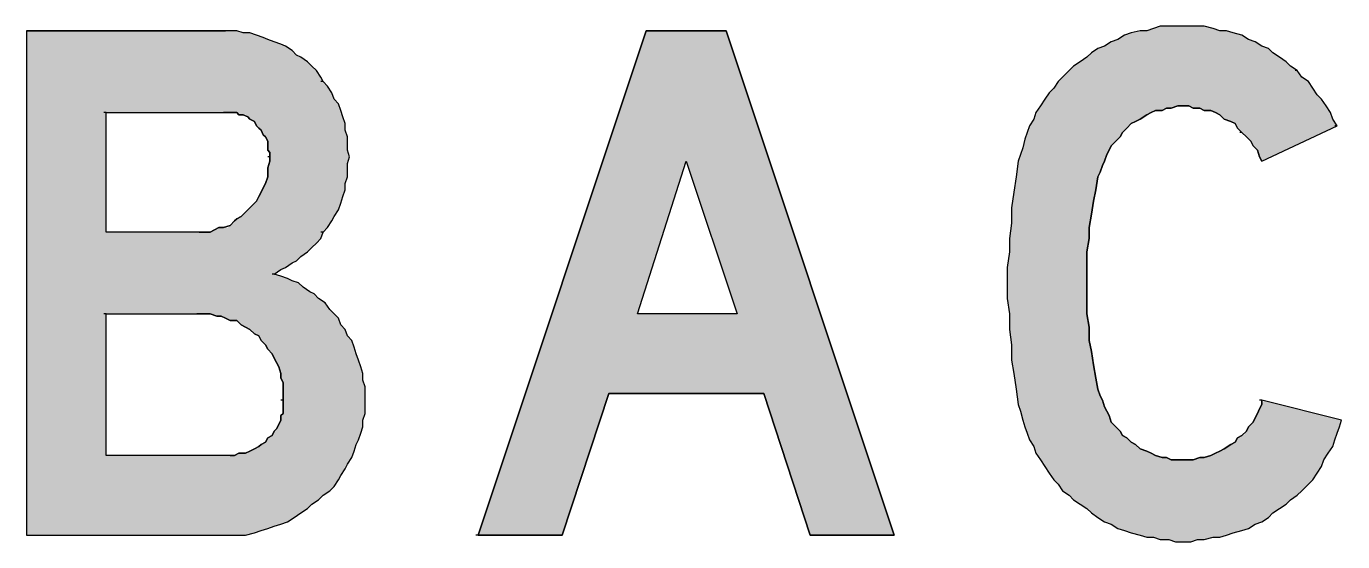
# Model space of a CAD drawing. Extents: x 128 to 264, y 102 to 205.
# Drawn here: x 201.99 to 235.31, y 135.56 to 148.62 of the extents above; entities that cross this region are included whole.
import ezdxf

# ---------------------------------------------------------------- set-up
doc = ezdxf.new("R2010")
doc.units = 0
doc.header["$LTSCALE"] = 12
doc.header["$MEASUREMENT"] = 0
doc.layers.get('0').update_dxf_attribs({"linetype": 'CONTINUOUS'})
doc.layers.add('L25', color=1, linetype='CONTINUOUS')

msp = doc.modelspace()

# ---------------------------------------------------------------- hatches: boundary and pattern name
at = {"layer": 'L25'}
h = msp.add_hatch(color=256, dxfattribs=at)
h.paths.add_polyline_path([(201.993, 135.727), (207.037, 135.727), (207.205, 135.727), (207.373, 135.727), (207.541, 135.727), (207.765, 135.783), (207.934, 135.839), (208.102, 135.895), (208.27, 135.951), (208.438, 136.007), (208.606, 136.063), (208.774, 136.176), (208.942, 136.288), (209.11, 136.4), (209.223, 136.512), (209.391, 136.624), (209.503, 136.736), (209.671, 136.848), (209.783, 136.96), (209.895, 137.128), (209.951, 137.24), (210.063, 137.409), (210.119, 137.521), (210.231, 137.689), (210.287, 137.857), (210.343, 138.025), (210.399, 138.137), (210.456, 138.305), (210.512, 138.473), (210.512, 138.642), (210.568, 138.81), (210.568, 138.978), (210.568, 139.146), (210.568, 139.314), (210.568, 139.482), (210.512, 139.65), (210.512, 139.818), (210.456, 139.987), (210.399, 140.155), (210.343, 140.323), (210.287, 140.491), (210.231, 140.659), (210.119, 140.771), (210.063, 140.939), (209.951, 141.051), (209.895, 141.22), (209.783, 141.332), (209.671, 141.444), (209.559, 141.612), (209.391, 141.724), (209.279, 141.836), (209.166, 141.892), (208.998, 142.004), (208.886, 142.116), (208.718, 142.172), (208.606, 142.228), (208.438, 142.284), (208.27, 142.34), (208.438, 142.453), (208.55, 142.509), (208.718, 142.621), (208.83, 142.677), (208.942, 142.789), (209.11, 142.901), (209.223, 143.013), (209.335, 143.125), (209.447, 143.237), (209.503, 143.405), (209.615, 143.517), (209.727, 143.686), (209.783, 143.798), (209.895, 143.966), (209.951, 144.134), (210.007, 144.302), (210.063, 144.47), (210.063, 144.638), (210.119, 144.806), (210.119, 144.975), (210.119, 145.143), (210.175, 145.311), (210.119, 145.479), (210.119, 145.647), (210.119, 145.815), (210.063, 145.983), (210.063, 146.152), (210.007, 146.32), (209.951, 146.488), (209.895, 146.656), (209.783, 146.768), (209.727, 146.936), (209.615, 147.104), (209.503, 147.216), (209.447, 147.328), (209.335, 147.497), (209.223, 147.609), (209.11, 147.721), (208.942, 147.833), (208.83, 147.889), (208.718, 148.001), (208.55, 148.113), (208.438, 148.169), (208.27, 148.225), (208.102, 148.281), (207.99, 148.337), (207.821, 148.393), (207.653, 148.449), (207.485, 148.449), (207.317, 148.505), (207.149, 148.505), (207.037, 148.505), (206.981, 148.505), (201.993, 148.505)])
h.paths.add_polyline_path([(204.01, 143.405), (204.01, 146.432), (207.037, 146.432), (207.093, 146.432), (207.205, 146.432), (207.317, 146.432), (207.373, 146.376), (207.541, 146.376), (207.653, 146.264), (207.765, 146.208), (207.821, 146.095), (207.877, 146.039), (207.934, 145.983), (207.99, 145.871), (208.102, 145.759), (208.102, 145.479), (208.158, 145.423), (208.158, 145.311), (208.158, 145.199), (208.102, 145.031), (208.102, 144.919), (208.102, 144.806), (208.046, 144.638), (207.99, 144.526), (207.934, 144.414), (207.877, 144.302), (207.821, 144.19), (207.709, 144.078), (207.653, 144.022), (207.541, 143.91), (207.429, 143.798), (207.317, 143.742), (207.261, 143.686), (207.093, 143.517), (206.869, 143.517), (206.757, 143.461), (206.644, 143.405), (206.532, 143.405), (206.364, 143.405)], flags=16)
h.paths.add_polyline_path([(204.01, 141.332), (206.364, 141.332), (206.532, 141.332), (206.644, 141.332), (206.813, 141.276), (206.925, 141.276), (207.037, 141.22), (207.149, 141.164), (207.317, 141.164), (207.429, 141.051), (207.541, 140.995), (207.653, 140.939), (207.765, 140.827), (207.877, 140.771), (207.934, 140.659), (208.046, 140.547), (208.102, 140.435), (208.214, 140.323), (208.27, 140.211), (208.326, 140.099), (208.382, 139.987), (208.438, 139.818), (208.438, 139.706), (208.494, 139.594), (208.494, 139.426), (208.494, 139.314), (208.494, 139.146), (208.494, 139.034), (208.494, 138.922), (208.494, 138.81), (208.438, 138.754), (208.438, 138.642), (208.382, 138.529), (208.326, 138.417), (208.27, 138.361), (208.214, 138.249), (208.102, 138.193), (208.046, 138.081), (207.934, 138.025), (207.877, 137.969), (207.765, 137.913), (207.653, 137.857), (207.541, 137.801), (207.373, 137.801), (207.261, 137.745), (207.149, 137.745), (204.01, 137.745)], flags=16)
h.paths.add_polyline_path([(219.703, 148.505), (217.685, 148.505), (213.426, 135.727), (215.556, 135.727), (216.733, 139.314), (220.656, 139.314), (221.833, 135.727), (223.962, 135.727)])
h.paths.add_polyline_path([(218.694, 145.199), (219.983, 141.332), (219.927, 141.332), (217.461, 141.332)], flags=16)
h.paths.add_polyline_path([(227.045, 144.806), (226.989, 144.414), (226.933, 144.022), (226.933, 143.63), (226.877, 143.237), (226.877, 142.901), (226.821, 142.509), (226.821, 142.116), (226.821, 141.724), (226.877, 141.332), (226.877, 140.939), (226.933, 140.547), (226.933, 140.155), (226.989, 139.818), (227.045, 139.426), (227.101, 139.034), (227.157, 138.866), (227.213, 138.642), (227.269, 138.473), (227.325, 138.305), (227.381, 138.137), (227.493, 137.969), (227.549, 137.801), (227.661, 137.633), (227.773, 137.465), (227.885, 137.296), (227.998, 137.128), (228.11, 137.016), (228.222, 136.848), (228.39, 136.736), (228.502, 136.624), (228.67, 136.512), (228.838, 136.4), (228.95, 136.288), (229.118, 136.176), (229.287, 136.063), (229.455, 136.007), (229.623, 135.895), (229.791, 135.839), (229.959, 135.783), (230.183, 135.727), (230.351, 135.671), (230.52, 135.671), (230.688, 135.615), (230.912, 135.615), (231.08, 135.559), (231.248, 135.559), (231.472, 135.559), (231.64, 135.615), (231.809, 135.615), (232.033, 135.671), (232.201, 135.671), (232.369, 135.727), (232.537, 135.783), (232.761, 135.839), (232.929, 135.895), (233.098, 136.007), (233.266, 136.063), (233.434, 136.176), (233.546, 136.288), (233.714, 136.4), (233.882, 136.512), (233.994, 136.624), (234.162, 136.736), (234.275, 136.848), (234.443, 137.016), (234.555, 137.128), (234.667, 137.296), (234.779, 137.465), (234.835, 137.633), (234.947, 137.801), (235.059, 137.969), (235.115, 138.137), (235.171, 138.305), (235.227, 138.473), (235.283, 138.642), (233.316, 139.133), (233.21, 138.922), (233.154, 138.81), (233.098, 138.698), (233.042, 138.585), (232.929, 138.473), (232.836, 138.287), (232.649, 138.193), (232.593, 138.081), (232.481, 138.025), (232.313, 137.913), (232.201, 137.857), (232.089, 137.801), (231.977, 137.745), (231.809, 137.689), (231.696, 137.689), (231.528, 137.633), (231.416, 137.633), (231.248, 137.633), (231.136, 137.633), (230.968, 137.633), (230.856, 137.689), (230.744, 137.689), (230.576, 137.745), (230.463, 137.801), (230.351, 137.857), (230.183, 137.913), (230.071, 138.025), (229.959, 138.081), (229.847, 138.193), (229.735, 138.249), (229.679, 138.361), (229.567, 138.473), (229.455, 138.585), (229.399, 138.754), (229.343, 138.866), (229.287, 138.978), (229.231, 139.146), (229.137, 139.333), (229.062, 139.706), (229.006, 140.043), (228.95, 140.379), (228.894, 140.659), (228.894, 140.995), (228.838, 141.332), (228.838, 141.612), (228.838, 141.948), (228.838, 142.284), (228.838, 142.565), (228.838, 142.901), (228.894, 143.237), (228.894, 143.517), (228.95, 143.854), (229.006, 144.19), (229.062, 144.47), (229.118, 144.806), (229.174, 144.919), (229.231, 145.087), (229.287, 145.199), (229.343, 145.367), (229.399, 145.479), (229.455, 145.591), (229.567, 145.703), (229.679, 145.815), (229.735, 145.927), (229.847, 146.039), (229.959, 146.152), (230.071, 146.208), (230.183, 146.264), (230.351, 146.376), (230.463, 146.432), (230.576, 146.488), (230.744, 146.488), (230.856, 146.544), (230.968, 146.544), (231.136, 146.6), (231.248, 146.6), (231.416, 146.6), (231.528, 146.544), (231.696, 146.544), (231.809, 146.488), (231.977, 146.488), (232.089, 146.432), (232.201, 146.376), (232.313, 146.264), (232.582, 146.174), (232.649, 146.039), (232.761, 145.927), (232.873, 145.815), (232.986, 145.703), (233.042, 145.591), (233.154, 145.479), (233.21, 145.311), (233.266, 145.199), (235.171, 146.095), (235.059, 146.264), (235.003, 146.432), (234.891, 146.6), (234.779, 146.768), (234.667, 146.88), (234.555, 147.048), (234.443, 147.216), (234.275, 147.328), (234.162, 147.497), (233.994, 147.609), (233.882, 147.721), (233.714, 147.833), (233.546, 147.945), (233.434, 148.057), (233.266, 148.113), (233.098, 148.225), (232.929, 148.281), (232.761, 148.393), (232.537, 148.449), (232.369, 148.505), (232.201, 148.505), (232.033, 148.561), (231.809, 148.617), (231.64, 148.617), (231.472, 148.617), (231.248, 148.617), (231.08, 148.617), (230.912, 148.617), (230.688, 148.617), (230.52, 148.561), (230.351, 148.505), (230.183, 148.505), (229.959, 148.449), (229.791, 148.393), (229.623, 148.281), (229.455, 148.225), (229.287, 148.113), (229.118, 148.057), (228.95, 147.945), (228.838, 147.833), (228.67, 147.721), (228.502, 147.609), (228.39, 147.497), (228.222, 147.328), (228.11, 147.216), (227.998, 147.048), (227.885, 146.936), (227.773, 146.768), (227.661, 146.6), (227.549, 146.432), (227.493, 146.264), (227.381, 146.095), (227.325, 145.927), (227.269, 145.759), (227.213, 145.535), (227.157, 145.367), (227.101, 145.199)])
h.paths.add_polyline_path([(238.422, 135.727), (240.439, 135.727), (240.439, 139.818), (241.672, 141.612), (244.867, 135.727), (247.109, 135.727), (242.961, 143.405), (246.716, 148.505), (244.194, 148.505), (240.439, 143.405), (240.439, 148.505), (238.422, 148.505)])

# ---------------------------------------------------------------- linework, layer by layer
at = {"color": 1}
for p, q in [((230.688, 148.617), (230.52, 148.561)), ((230.912, 148.617), (230.688, 148.617)), ((231.08, 148.617), (230.912, 148.617)), ((231.248, 148.617), (231.08, 148.617)), ((231.248, 148.617), (231.192, 148.617)), ((231.472, 148.617), (231.248, 148.617)), ((231.64, 148.617), (231.472, 148.617)), ((231.809, 148.617), (231.64, 148.617)), ((232.033, 148.561), (231.809, 148.617)), ((201.993, 148.505), (201.993, 135.727)), ((201.993, 148.505), (207.037, 148.505)), ((207.037, 148.505), (206.981, 148.505)), ((207.037, 148.505), (206.981, 148.505)), ((207.149, 148.505), (207.037, 148.505)), ((207.317, 148.505), (207.149, 148.505)), ((207.485, 148.449), (207.317, 148.505)), ((207.653, 148.449), (207.485, 148.449)), ((207.821, 148.393), (207.653, 148.449)), ((207.99, 148.337), (207.821, 148.393)), ((208.102, 148.281), (207.99, 148.337)), ((208.27, 148.225), (208.102, 148.281)), ((213.426, 135.727), (217.685, 148.505)), ((217.685, 148.505), (219.703, 148.505)), ((219.703, 148.505), (223.962, 135.727)), ((229.623, 148.281), (229.455, 148.225)), ((229.791, 148.393), (229.623, 148.281)), ((229.959, 148.449), (229.791, 148.393)), ((230.183, 148.505), (229.959, 148.449)), ((230.351, 148.505), (230.183, 148.505)), ((230.52, 148.561), (230.351, 148.505)), ((232.201, 148.505), (232.033, 148.561)), ((232.369, 148.505), (232.201, 148.505)), ((232.537, 148.449), (232.369, 148.505)), ((232.761, 148.393), (232.537, 148.449)), ((232.929, 148.281), (232.761, 148.393)), ((233.098, 148.225), (232.929, 148.281)), ((208.438, 148.169), (208.27, 148.225)), ((208.55, 148.113), (208.438, 148.169)), ((208.718, 148.001), (208.55, 148.113)), ((208.83, 147.889), (208.718, 148.001)), ((228.95, 147.945), (228.838, 147.833)), ((229.118, 148.057), (228.95, 147.945)), ((229.287, 148.113), (229.118, 148.057)), ((229.455, 148.225), (229.287, 148.113)), ((233.266, 148.113), (233.098, 148.225)), ((233.434, 148.057), (233.266, 148.113)), ((233.546, 147.945), (233.434, 148.057)), ((233.714, 147.833), (233.546, 147.945)), ((208.942, 147.833), (208.83, 147.889)), ((209.11, 147.721), (208.942, 147.833)), ((209.223, 147.609), (209.11, 147.721)), ((209.335, 147.497), (209.223, 147.609)), ((228.502, 147.609), (228.39, 147.497)), ((228.67, 147.721), (228.502, 147.609)), ((228.838, 147.833), (228.67, 147.721)), ((233.882, 147.721), (233.714, 147.833)), ((233.994, 147.609), (233.882, 147.721)), ((234.162, 147.497), (233.994, 147.609)), ((209.447, 147.328), (209.335, 147.497)), ((209.503, 147.216), (209.447, 147.328)), ((228.222, 147.328), (228.11, 147.216)), ((228.39, 147.497), (228.222, 147.328)), ((234.162, 147.497), (234.106, 147.497)), ((234.275, 147.328), (234.162, 147.497)), ((234.443, 147.216), (234.275, 147.328)), ((209.503, 147.216), (209.447, 147.216)), ((209.615, 147.104), (209.503, 147.216)), ((209.727, 146.936), (209.615, 147.104)), ((209.783, 146.768), (209.727, 146.936)), ((227.885, 146.936), (227.773, 146.768)), ((227.998, 147.048), (227.885, 146.936)), ((228.11, 147.216), (227.998, 147.048)), ((234.555, 147.048), (234.443, 147.216)), ((234.667, 146.88), (234.555, 147.048)), ((209.895, 146.656), (209.783, 146.768)), ((209.951, 146.488), (209.895, 146.656)), ((227.773, 146.768), (227.661, 146.6)), ((234.779, 146.768), (234.667, 146.88)), ((234.891, 146.6), (234.779, 146.768)), ((204.01, 146.432), (203.954, 146.432)), ((204.01, 146.432), (207.037, 146.432)), ((204.01, 143.405), (204.01, 146.432)), ((207.037, 146.432), (206.981, 146.432)), ((207.037, 146.432), (206.981, 146.432)), ((207.093, 146.432), (207.037, 146.432)), ((207.205, 146.432), (207.093, 146.432)), ((207.317, 146.432), (207.205, 146.432)), ((207.373, 146.376), (207.317, 146.432)), ((207.485, 146.376), (207.373, 146.376)), ((207.597, 146.32), (207.485, 146.376)), ((207.653, 146.264), (207.597, 146.32)), ((210.007, 146.32), (209.951, 146.488)), ((210.063, 146.152), (210.007, 146.32)), ((227.549, 146.432), (227.493, 146.264)), ((227.661, 146.6), (227.549, 146.432)), ((230.351, 146.376), (230.183, 146.264)), ((230.463, 146.432), (230.351, 146.376)), ((230.576, 146.488), (230.463, 146.432)), ((230.744, 146.488), (230.576, 146.488)), ((230.856, 146.544), (230.744, 146.488)), ((230.968, 146.544), (230.856, 146.544)), ((231.136, 146.6), (230.968, 146.544)), ((231.248, 146.6), (231.136, 146.6)), ((231.248, 146.6), (231.192, 146.6)), ((231.416, 146.6), (231.248, 146.6)), ((231.528, 146.544), (231.416, 146.6)), ((231.696, 146.544), (231.528, 146.544)), ((231.809, 146.488), (231.696, 146.544)), ((231.977, 146.488), (231.809, 146.488)), ((232.089, 146.432), (231.977, 146.488)), ((232.201, 146.376), (232.089, 146.432)), ((232.313, 146.264), (232.201, 146.376)), ((235.003, 146.432), (234.891, 146.6)), ((235.059, 146.264), (235.003, 146.432)), ((207.765, 146.208), (207.653, 146.264)), ((207.821, 146.095), (207.765, 146.208)), ((207.877, 146.039), (207.821, 146.095)), ((207.934, 145.983), (207.877, 146.039)), ((207.99, 145.871), (207.934, 145.983)), ((210.063, 145.983), (210.063, 146.152)), ((210.119, 145.815), (210.063, 145.983)), ((227.381, 146.095), (227.325, 145.927)), ((227.493, 146.264), (227.381, 146.095)), ((229.847, 146.039), (229.735, 145.927)), ((229.959, 146.152), (229.847, 146.039)), ((230.071, 146.208), (229.959, 146.152)), ((230.183, 146.264), (230.071, 146.208)), ((232.481, 146.208), (232.313, 146.264)), ((232.593, 146.152), (232.481, 146.208)), ((232.649, 146.039), (232.593, 146.152)), ((232.761, 145.927), (232.649, 146.039)), ((233.266, 145.199), (235.171, 146.095)), ((235.171, 146.095), (235.059, 146.264)), ((235.171, 146.095), (235.115, 146.095)), ((208.046, 145.815), (207.99, 145.871)), ((208.102, 145.703), (208.046, 145.815)), ((208.102, 145.591), (208.102, 145.703)), ((210.119, 145.647), (210.119, 145.815)), ((210.119, 145.479), (210.119, 145.647)), ((227.269, 145.759), (227.213, 145.535)), ((227.325, 145.927), (227.269, 145.759)), ((229.567, 145.703), (229.455, 145.591)), ((229.679, 145.815), (229.567, 145.703)), ((229.735, 145.927), (229.679, 145.815)), ((232.761, 145.927), (232.705, 145.927)), ((232.873, 145.815), (232.761, 145.927)), ((232.986, 145.703), (232.873, 145.815)), ((233.042, 145.591), (232.986, 145.703)), ((208.102, 145.479), (208.102, 145.591)), ((208.158, 145.423), (208.102, 145.479)), ((208.158, 145.311), (208.102, 145.311)), ((208.158, 145.311), (208.158, 145.423)), ((208.158, 145.199), (208.158, 145.311)), ((210.175, 145.311), (210.119, 145.479)), ((210.119, 145.143), (210.175, 145.311)), ((227.157, 145.367), (227.101, 145.199)), ((227.213, 145.535), (227.157, 145.367)), ((229.343, 145.367), (229.287, 145.199)), ((229.399, 145.479), (229.343, 145.367)), ((229.455, 145.591), (229.399, 145.479)), ((233.154, 145.479), (233.042, 145.591)), ((233.21, 145.311), (233.154, 145.479)), ((233.266, 145.199), (233.21, 145.311)), ((208.102, 145.031), (208.158, 145.199)), ((208.102, 144.919), (208.102, 145.031)), ((210.119, 144.975), (210.119, 145.143)), ((210.119, 144.806), (210.119, 144.975)), ((217.461, 141.332), (218.694, 145.199)), ((218.694, 145.199), (219.983, 141.332)), ((227.101, 145.199), (227.045, 144.806)), ((229.231, 145.087), (229.174, 144.919)), ((229.287, 145.199), (229.231, 145.087)), ((207.99, 144.526), (208.046, 144.638)), ((208.046, 144.638), (208.102, 144.806)), ((208.102, 144.806), (208.102, 144.919)), ((210.063, 144.638), (210.119, 144.806)), ((210.063, 144.47), (210.063, 144.638)), ((227.045, 144.806), (226.989, 144.414)), ((229.118, 144.806), (229.062, 144.47)), ((229.174, 144.919), (229.118, 144.806)), ((207.821, 144.19), (207.877, 144.302)), ((207.877, 144.302), (207.934, 144.414)), ((207.934, 144.414), (207.99, 144.526)), ((209.951, 144.134), (210.007, 144.302)), ((210.007, 144.302), (210.063, 144.47)), ((226.989, 144.414), (226.933, 144.022)), ((229.062, 144.47), (229.006, 144.19)), ((207.541, 143.91), (207.653, 144.022)), ((207.653, 144.022), (207.709, 144.078)), ((207.709, 144.078), (207.821, 144.19)), ((209.783, 143.798), (209.895, 143.966)), ((209.895, 143.966), (209.951, 144.134)), ((226.933, 144.022), (226.933, 143.63)), ((229.006, 144.19), (228.95, 143.854)), ((207.149, 143.573), (207.261, 143.686)), ((207.261, 143.686), (207.317, 143.742)), ((207.317, 143.742), (207.429, 143.798)), ((207.429, 143.798), (207.541, 143.91)), ((209.615, 143.517), (209.727, 143.686)), ((209.727, 143.686), (209.783, 143.798)), ((226.933, 143.63), (226.877, 143.237)), ((228.95, 143.854), (228.894, 143.517)), ((206.364, 143.405), (204.01, 143.405)), ((206.364, 143.405), (206.532, 143.405)), ((206.532, 143.405), (206.644, 143.405)), ((206.644, 143.405), (206.757, 143.461)), ((206.757, 143.461), (206.869, 143.517)), ((206.869, 143.517), (206.981, 143.517)), ((206.981, 143.517), (207.149, 143.573)), ((209.503, 143.405), (209.447, 143.405)), ((209.447, 143.237), (209.503, 143.405)), ((209.503, 143.405), (209.615, 143.517)), ((228.894, 143.517), (228.894, 143.237)), ((209.11, 142.901), (209.223, 143.013)), ((209.223, 143.013), (209.335, 143.125)), ((209.335, 143.125), (209.447, 143.237)), ((226.877, 143.237), (226.877, 142.901)), ((228.894, 143.237), (228.838, 142.901)), ((208.55, 142.509), (208.718, 142.621)), ((208.718, 142.621), (208.83, 142.677)), ((208.83, 142.677), (208.942, 142.789)), ((208.942, 142.789), (209.11, 142.901)), ((226.877, 142.901), (226.821, 142.509)), ((228.838, 142.901), (228.838, 142.565)), ((208.27, 142.34), (208.214, 142.34)), ((208.27, 142.34), (208.438, 142.453)), ((208.438, 142.284), (208.27, 142.34)), ((208.438, 142.453), (208.55, 142.509)), ((208.606, 142.228), (208.438, 142.284)), ((226.821, 142.509), (226.821, 142.116)), ((228.838, 142.565), (228.838, 142.284)), ((228.838, 142.284), (228.838, 141.948)), ((208.718, 142.172), (208.606, 142.228)), ((208.886, 142.116), (208.718, 142.172)), ((208.998, 142.004), (208.886, 142.116)), ((209.166, 141.892), (208.998, 142.004)), ((226.821, 142.116), (226.821, 141.724)), ((228.838, 141.948), (228.838, 141.612)), ((209.279, 141.836), (209.166, 141.892)), ((209.391, 141.724), (209.279, 141.836)), ((209.559, 141.612), (209.391, 141.724)), ((209.671, 141.444), (209.559, 141.612)), ((226.821, 141.724), (226.877, 141.332)), ((228.838, 141.612), (228.838, 141.332)), ((204.01, 141.332), (203.954, 141.332)), ((204.01, 137.745), (204.01, 141.332)), ((204.01, 141.332), (206.364, 141.332)), ((206.364, 141.332), (206.308, 141.332)), ((206.364, 141.332), (206.308, 141.332)), ((206.532, 141.332), (206.364, 141.332)), ((206.644, 141.332), (206.532, 141.332)), ((206.813, 141.276), (206.644, 141.332)), ((206.925, 141.276), (206.813, 141.276)), ((207.037, 141.22), (206.925, 141.276)), ((209.783, 141.332), (209.671, 141.444)), ((209.895, 141.22), (209.783, 141.332)), ((219.983, 141.332), (217.461, 141.332)), ((219.983, 141.332), (219.927, 141.332)), ((226.877, 141.332), (226.877, 140.939)), ((228.838, 141.332), (228.894, 140.995)), ((207.149, 141.164), (207.037, 141.22)), ((207.317, 141.164), (207.149, 141.164)), ((207.429, 141.051), (207.317, 141.164)), ((207.541, 140.995), (207.429, 141.051)), ((207.653, 140.939), (207.541, 140.995)), ((207.765, 140.827), (207.653, 140.939)), ((209.951, 141.051), (209.895, 141.22)), ((210.063, 140.939), (209.951, 141.051)), ((210.119, 140.771), (210.063, 140.939)), ((226.877, 140.939), (226.933, 140.547)), ((228.894, 140.995), (228.894, 140.659)), ((207.877, 140.771), (207.765, 140.827)), ((207.934, 140.659), (207.877, 140.771)), ((208.046, 140.547), (207.934, 140.659)), ((210.231, 140.659), (210.119, 140.771)), ((210.287, 140.491), (210.231, 140.659)), ((228.894, 140.659), (228.95, 140.379)), ((208.102, 140.435), (208.046, 140.547)), ((208.214, 140.323), (208.102, 140.435)), ((208.27, 140.211), (208.214, 140.323)), ((210.343, 140.323), (210.287, 140.491)), ((210.399, 140.155), (210.343, 140.323)), ((226.933, 140.547), (226.933, 140.155)), ((228.95, 140.379), (229.006, 140.043)), ((208.326, 140.099), (208.27, 140.211)), ((208.382, 139.987), (208.326, 140.099)), ((208.438, 139.818), (208.382, 139.987)), ((210.456, 139.987), (210.399, 140.155)), ((210.512, 139.818), (210.456, 139.987)), ((226.933, 140.155), (226.989, 139.818)), ((229.006, 140.043), (229.062, 139.706)), ((208.438, 139.706), (208.438, 139.818)), ((208.494, 139.594), (208.438, 139.706)), ((210.512, 139.65), (210.512, 139.818)), ((210.568, 139.482), (210.512, 139.65)), ((226.989, 139.818), (227.045, 139.426)), ((229.062, 139.706), (229.118, 139.426)), ((208.494, 139.426), (208.494, 139.594)), ((208.494, 139.314), (208.494, 139.426)), ((208.494, 139.146), (208.494, 139.314)), ((210.568, 139.314), (210.568, 139.482)), ((210.568, 139.146), (210.568, 139.314)), ((216.733, 139.314), (215.556, 135.727)), ((220.656, 139.314), (216.733, 139.314)), ((221.833, 135.727), (220.656, 139.314)), ((227.045, 139.426), (227.101, 139.034)), ((229.118, 139.426), (229.174, 139.258)), ((208.494, 139.146), (208.438, 139.146)), ((208.494, 139.034), (208.494, 139.146)), ((208.494, 138.922), (208.494, 139.034)), ((210.568, 138.978), (210.568, 139.146)), ((210.568, 138.81), (210.568, 138.978)), ((227.101, 139.034), (227.157, 138.866)), ((229.174, 139.258), (229.231, 139.146)), ((229.231, 139.146), (229.287, 138.978)), ((229.287, 138.978), (229.343, 138.866)), ((233.266, 139.146), (233.21, 139.146)), ((233.266, 139.146), (233.21, 139.146)), ((233.21, 138.922), (233.266, 139.034)), ((235.283, 138.642), (233.266, 139.146)), ((233.266, 139.034), (233.266, 139.146)), ((208.382, 138.529), (208.438, 138.642)), ((208.438, 138.754), (208.494, 138.81)), ((208.438, 138.642), (208.438, 138.754)), ((208.494, 138.81), (208.494, 138.922)), ((210.512, 138.642), (210.568, 138.81)), ((210.512, 138.473), (210.512, 138.642)), ((227.157, 138.866), (227.213, 138.642)), ((227.213, 138.642), (227.269, 138.473)), ((229.343, 138.866), (229.399, 138.754)), ((229.399, 138.754), (229.455, 138.585)), ((233.042, 138.585), (233.098, 138.698)), ((233.098, 138.698), (233.154, 138.81)), ((233.154, 138.81), (233.21, 138.922)), ((235.227, 138.473), (235.283, 138.642)), ((208.214, 138.249), (208.27, 138.361)), ((208.27, 138.361), (208.326, 138.417)), ((208.326, 138.417), (208.382, 138.529)), ((210.399, 138.137), (210.456, 138.305)), ((210.456, 138.305), (210.512, 138.473)), ((227.269, 138.473), (227.325, 138.305)), ((227.325, 138.305), (227.381, 138.137)), ((229.455, 138.585), (229.567, 138.473)), ((229.567, 138.473), (229.679, 138.361)), ((229.679, 138.361), (229.735, 138.249)), ((232.761, 138.249), (232.873, 138.361)), ((232.873, 138.361), (232.929, 138.473)), ((232.929, 138.473), (233.042, 138.585)), ((235.115, 138.137), (235.171, 138.305)), ((235.171, 138.305), (235.227, 138.473)), ((207.765, 137.913), (207.877, 137.969)), ((207.877, 137.969), (207.934, 138.025)), ((207.934, 138.025), (208.046, 138.081)), ((208.046, 138.081), (208.102, 138.193)), ((208.102, 138.193), (208.214, 138.249)), ((210.287, 137.857), (210.343, 138.025)), ((210.343, 138.025), (210.399, 138.137)), ((227.381, 138.137), (227.493, 137.969)), ((227.493, 137.969), (227.549, 137.801)), ((229.735, 138.249), (229.847, 138.193)), ((229.847, 138.193), (229.959, 138.081)), ((229.959, 138.081), (230.071, 138.025)), ((230.071, 138.025), (230.183, 137.913)), ((232.313, 137.913), (232.481, 138.025)), ((232.481, 138.025), (232.593, 138.081)), ((232.593, 138.081), (232.649, 138.193)), ((232.649, 138.193), (232.761, 138.249)), ((234.947, 137.801), (235.059, 137.969)), ((235.059, 137.969), (235.115, 138.137)), ((207.149, 137.745), (204.01, 137.745)), ((207.149, 137.745), (207.261, 137.745)), ((207.261, 137.745), (207.373, 137.801)), ((207.373, 137.801), (207.485, 137.801)), ((207.485, 137.801), (207.541, 137.801)), ((207.541, 137.801), (207.653, 137.857)), ((207.653, 137.857), (207.765, 137.913)), ((210.119, 137.521), (210.231, 137.689)), ((210.231, 137.689), (210.287, 137.857)), ((227.549, 137.801), (227.661, 137.633)), ((227.661, 137.633), (227.773, 137.465)), ((230.183, 137.913), (230.351, 137.857)), ((230.351, 137.857), (230.463, 137.801)), ((230.463, 137.801), (230.576, 137.745)), ((230.576, 137.745), (230.744, 137.689)), ((230.744, 137.689), (230.856, 137.689)), ((230.856, 137.689), (230.968, 137.633)), ((230.968, 137.633), (231.136, 137.633)), ((231.136, 137.633), (231.248, 137.633)), ((231.248, 137.633), (231.416, 137.633)), ((231.416, 137.633), (231.528, 137.633)), ((231.528, 137.633), (231.696, 137.689)), ((231.696, 137.689), (231.809, 137.689)), ((231.809, 137.689), (231.977, 137.745)), ((231.977, 137.745), (232.089, 137.801)), ((232.089, 137.801), (232.201, 137.857)), ((232.201, 137.857), (232.313, 137.913)), ((234.779, 137.465), (234.835, 137.633)), ((234.835, 137.633), (234.947, 137.801)), ((209.951, 137.24), (210.063, 137.409)), ((210.063, 137.409), (210.119, 137.521)), ((227.773, 137.465), (227.885, 137.296)), ((227.885, 137.296), (227.998, 137.128)), ((234.555, 137.128), (234.667, 137.296)), ((234.667, 137.296), (234.779, 137.465)), ((209.671, 136.848), (209.783, 136.96)), ((209.783, 136.96), (209.895, 137.128)), ((209.895, 137.128), (209.951, 137.24)), ((227.998, 137.128), (228.11, 137.016)), ((228.11, 137.016), (228.222, 136.848)), ((234.275, 136.848), (234.443, 137.016)), ((234.443, 137.016), (234.555, 137.128)), ((209.223, 136.512), (209.391, 136.624)), ((209.391, 136.624), (209.503, 136.736)), ((209.503, 136.736), (209.671, 136.848)), ((228.222, 136.848), (228.39, 136.736)), ((228.39, 136.736), (228.502, 136.624)), ((228.502, 136.624), (228.67, 136.512)), ((233.882, 136.512), (233.994, 136.624)), ((233.994, 136.624), (234.162, 136.736)), ((234.162, 136.736), (234.275, 136.848)), ((208.774, 136.176), (208.942, 136.288)), ((208.942, 136.288), (209.11, 136.4)), ((209.11, 136.4), (209.223, 136.512)), ((228.67, 136.512), (228.838, 136.4)), ((228.838, 136.4), (228.95, 136.288)), ((228.95, 136.288), (229.118, 136.176)), ((233.434, 136.176), (233.546, 136.288)), ((233.546, 136.288), (233.714, 136.4)), ((233.714, 136.4), (233.882, 136.512)), ((208.102, 135.895), (208.27, 135.951)), ((208.27, 135.951), (208.438, 136.007)), ((208.438, 136.007), (208.606, 136.063)), ((208.606, 136.063), (208.774, 136.176)), ((229.118, 136.176), (229.287, 136.063)), ((229.287, 136.063), (229.455, 136.007)), ((229.455, 136.007), (229.623, 135.895)), ((232.929, 135.895), (233.098, 136.007)), ((233.098, 136.007), (233.266, 136.063)), ((233.266, 136.063), (233.434, 136.176)), ((201.993, 135.727), (207.037, 135.727)), ((207.037, 135.727), (207.205, 135.727)), ((207.205, 135.727), (207.373, 135.727)), ((207.373, 135.727), (207.541, 135.727)), ((207.541, 135.727), (207.765, 135.783)), ((207.765, 135.783), (207.934, 135.839)), ((207.934, 135.839), (208.102, 135.895)), ((213.426, 135.727), (213.37, 135.727)), ((215.556, 135.727), (213.426, 135.727)), ((223.962, 135.727), (221.833, 135.727)), ((229.623, 135.895), (229.791, 135.839)), ((229.791, 135.839), (229.959, 135.783)), ((229.959, 135.783), (230.183, 135.727)), ((230.183, 135.727), (230.351, 135.671)), ((230.351, 135.671), (230.52, 135.671)), ((230.52, 135.671), (230.688, 135.615)), ((230.688, 135.615), (230.912, 135.615)), ((230.912, 135.615), (231.08, 135.559)), ((231.472, 135.559), (231.64, 135.615)), ((231.64, 135.615), (231.809, 135.615)), ((231.809, 135.615), (232.033, 135.671)), ((232.033, 135.671), (232.201, 135.671)), ((232.201, 135.671), (232.369, 135.727)), ((232.369, 135.727), (232.537, 135.783)), ((232.537, 135.783), (232.761, 135.839)), ((232.761, 135.839), (232.929, 135.895)), ((231.08, 135.559), (231.248, 135.559)), ((231.248, 135.559), (231.472, 135.559))]:
    msp.add_line(p, q, dxfattribs=at)
at = {"layer": 'L25'}
for points in [[(229.231, 145.087), (229.287, 145.199), (229.343, 145.367), (229.399, 145.479), (229.455, 145.591), (229.567, 145.703), (229.679, 145.815), (229.735, 145.927), (229.847, 146.039), (229.959, 146.152), (230.071, 146.208), (230.183, 146.264), (230.351, 146.376), (230.463, 146.432), (230.576, 146.488), (230.744, 146.488), (230.856, 146.544), (230.968, 146.544), (231.136, 146.6), (231.248, 146.6), (231.416, 146.6), (231.528, 146.544), (231.696, 146.544), (231.809, 146.488), (231.977, 146.488), (232.089, 146.432), (232.201, 146.376), (232.313, 146.264), (232.481, 146.208), (232.593, 146.152), (232.649, 146.039), (232.761, 145.927), (232.873, 145.815), (232.986, 145.703), (233.042, 145.591), (233.154, 145.479), (233.21, 145.311), (233.266, 145.199), (235.171, 146.095), (235.059, 146.264), (235.003, 146.432), (234.891, 146.6), (234.779, 146.768), (234.667, 146.88), (234.555, 147.048), (234.443, 147.216), (234.275, 147.328), (234.162, 147.497), (233.994, 147.609), (233.882, 147.721), (233.714, 147.833), (233.546, 147.945), (233.434, 148.057), (233.266, 148.113), (233.098, 148.225), (232.929, 148.281), (232.761, 148.393), (232.537, 148.449), (232.369, 148.505), (232.201, 148.505), (232.033, 148.561), (231.809, 148.617), (231.64, 148.617), (231.472, 148.617), (231.248, 148.617), (231.08, 148.617), (230.912, 148.617), (230.688, 148.617), (230.52, 148.561), (230.351, 148.505), (230.183, 148.505), (229.959, 148.449), (229.791, 148.393), (229.623, 148.281), (229.455, 148.225), (229.287, 148.113), (229.118, 148.057), (228.95, 147.945), (228.838, 147.833), (228.67, 147.721), (228.502, 147.609), (228.39, 147.497), (228.222, 147.328), (228.11, 147.216), (227.998, 147.048), (227.885, 146.936), (227.773, 146.768), (227.661, 146.6), (227.549, 146.432), (227.493, 146.264), (227.381, 146.095), (227.325, 145.927), (227.269, 145.759), (227.213, 145.535), (227.157, 145.367), (227.101, 145.199), (227.045, 144.806), (226.989, 144.414), (226.933, 144.022), (226.933, 143.63), (226.877, 143.237), (226.877, 142.901), (226.821, 142.509), (226.821, 142.116), (226.821, 141.724), (226.877, 141.332), (226.877, 140.939), (226.933, 140.547), (226.933, 140.155), (226.989, 139.818), (227.045, 139.426), (227.101, 139.034), (227.157, 138.866), (227.213, 138.642), (227.269, 138.473), (227.325, 138.305), (227.381, 138.137), (227.493, 137.969), (227.549, 137.801), (227.661, 137.633), (227.773, 137.465), (227.885, 137.296), (227.998, 137.128), (228.11, 137.016), (228.222, 136.848), (228.39, 136.736), (228.502, 136.624), (228.67, 136.512), (228.838, 136.4), (228.95, 136.288), (229.118, 136.176), (229.287, 136.063), (229.455, 136.007), (229.623, 135.895), (229.791, 135.839), (229.959, 135.783), (230.183, 135.727), (230.351, 135.671), (230.52, 135.671), (230.688, 135.615), (230.912, 135.615), (231.08, 135.559), (231.248, 135.559), (231.472, 135.559), (231.64, 135.615), (231.809, 135.615), (232.033, 135.671), (232.201, 135.671), (232.369, 135.727), (232.537, 135.783), (232.761, 135.839), (232.929, 135.895), (233.098, 136.007), (233.266, 136.063), (233.434, 136.176), (233.546, 136.288), (233.714, 136.4), (233.882, 136.512), (233.994, 136.624), (234.162, 136.736), (234.275, 136.848), (234.443, 137.016), (234.555, 137.128), (234.667, 137.296), (234.779, 137.465), (234.835, 137.633), (234.947, 137.801), (235.059, 137.969), (235.115, 138.137), (235.171, 138.305), (235.227, 138.473), (235.283, 138.642), (233.266, 139.146), (233.266, 139.034), (233.21, 138.922), (233.154, 138.81), (233.098, 138.698), (233.042, 138.585), (232.929, 138.473), (232.873, 138.361), (232.761, 138.249), (232.649, 138.193), (232.593, 138.081), (232.481, 138.025), (232.313, 137.913), (232.201, 137.857), (232.089, 137.801), (231.977, 137.745), (231.809, 137.689), (231.696, 137.689), (231.528, 137.633), (231.416, 137.633), (231.248, 137.633), (231.136, 137.633), (230.968, 137.633), (230.856, 137.689), (230.744, 137.689), (230.576, 137.745), (230.463, 137.801), (230.351, 137.857), (230.183, 137.913), (230.071, 138.025), (229.959, 138.081), (229.847, 138.193), (229.735, 138.249), (229.679, 138.361), (229.567, 138.473), (229.455, 138.585), (229.399, 138.754), (229.343, 138.866), (229.287, 138.978), (229.231, 139.146), (229.174, 139.258), (229.118, 139.426), (229.062, 139.706), (229.006, 140.043), (228.95, 140.379), (228.894, 140.659), (228.894, 140.995), (228.838, 141.332), (228.838, 141.612), (228.838, 141.948), (228.838, 142.284), (228.838, 142.565), (228.838, 142.901), (228.894, 143.237), (228.894, 143.517), (228.95, 143.854), (229.006, 144.19), (229.062, 144.47), (229.118, 144.806), (229.174, 144.919)], [(209.503, 143.405), (209.615, 143.517), (209.727, 143.686), (209.783, 143.798), (209.895, 143.966), (209.951, 144.134), (210.007, 144.302), (210.063, 144.47), (210.063, 144.638), (210.119, 144.806), (210.119, 144.975), (210.119, 145.143), (210.175, 145.311), (210.119, 145.479), (210.119, 145.647), (210.119, 145.815), (210.063, 145.983), (210.063, 146.152), (210.007, 146.32), (209.951, 146.488), (209.895, 146.656), (209.783, 146.768), (209.727, 146.936), (209.615, 147.104), (209.503, 147.216), (209.447, 147.328), (209.335, 147.497), (209.223, 147.609), (209.11, 147.721), (208.942, 147.833), (208.83, 147.889), (208.718, 148.001), (208.55, 148.113), (208.438, 148.169), (208.27, 148.225), (208.102, 148.281), (207.99, 148.337), (207.821, 148.393), (207.653, 148.449), (207.485, 148.449), (207.317, 148.505), (207.149, 148.505), (207.037, 148.505), (206.981, 148.505), (201.993, 148.505), (201.993, 135.727), (207.037, 135.727), (207.205, 135.727), (207.373, 135.727), (207.541, 135.727), (207.765, 135.783), (207.934, 135.839), (208.102, 135.895), (208.27, 135.951), (208.438, 136.007), (208.606, 136.063), (208.774, 136.176), (208.942, 136.288), (209.11, 136.4), (209.223, 136.512), (209.391, 136.624), (209.503, 136.736), (209.671, 136.848), (209.783, 136.96), (209.895, 137.128), (209.951, 137.24), (210.063, 137.409), (210.119, 137.521), (210.231, 137.689), (210.287, 137.857), (210.343, 138.025), (210.399, 138.137), (210.456, 138.305), (210.512, 138.473), (210.512, 138.642), (210.568, 138.81), (210.568, 138.978), (210.568, 139.146), (210.568, 139.314), (210.568, 139.482), (210.512, 139.65), (210.512, 139.818), (210.456, 139.987), (210.399, 140.155), (210.343, 140.323), (210.287, 140.491), (210.231, 140.659), (210.119, 140.771), (210.063, 140.939), (209.951, 141.051), (209.895, 141.22), (209.783, 141.332), (209.671, 141.444), (209.559, 141.612), (209.391, 141.724), (209.279, 141.836), (209.166, 141.892), (208.998, 142.004), (208.886, 142.116), (208.718, 142.172), (208.606, 142.228), (208.438, 142.284), (208.27, 142.34), (208.438, 142.453), (208.55, 142.509), (208.718, 142.621), (208.83, 142.677), (208.942, 142.789), (209.11, 142.901), (209.223, 143.013), (209.335, 143.125), (209.447, 143.237)], [(219.703, 148.505), (217.685, 148.505), (213.426, 135.727), (215.556, 135.727), (216.733, 139.314), (220.656, 139.314), (221.833, 135.727), (223.962, 135.727)], [(204.01, 143.405), (204.01, 146.432), (207.037, 146.432), (207.093, 146.432), (207.205, 146.432), (207.317, 146.432), (207.373, 146.376), (207.485, 146.376), (207.597, 146.32), (207.653, 146.264), (207.765, 146.208), (207.821, 146.095), (207.877, 146.039), (207.934, 145.983), (207.99, 145.871), (208.046, 145.815), (208.102, 145.703), (208.102, 145.591), (208.102, 145.479), (208.158, 145.423), (208.158, 145.311), (208.158, 145.199), (208.102, 145.031), (208.102, 144.919), (208.102, 144.806), (208.046, 144.638), (207.99, 144.526), (207.934, 144.414), (207.877, 144.302), (207.821, 144.19), (207.709, 144.078), (207.653, 144.022), (207.541, 143.91), (207.429, 143.798), (207.317, 143.742), (207.261, 143.686), (207.149, 143.573), (206.981, 143.517), (206.869, 143.517), (206.757, 143.461), (206.644, 143.405), (206.532, 143.405), (206.364, 143.405)], [(218.694, 145.199), (219.983, 141.332), (219.927, 141.332), (217.461, 141.332)], [(204.01, 141.332), (206.364, 141.332), (206.532, 141.332), (206.644, 141.332), (206.813, 141.276), (206.925, 141.276), (207.037, 141.22), (207.149, 141.164), (207.317, 141.164), (207.429, 141.051), (207.541, 140.995), (207.653, 140.939), (207.765, 140.827), (207.877, 140.771), (207.934, 140.659), (208.046, 140.547), (208.102, 140.435), (208.214, 140.323), (208.27, 140.211), (208.326, 140.099), (208.382, 139.987), (208.438, 139.818), (208.438, 139.706), (208.494, 139.594), (208.494, 139.426), (208.494, 139.314), (208.494, 139.146), (208.494, 139.034), (208.494, 138.922), (208.494, 138.81), (208.438, 138.754), (208.438, 138.642), (208.382, 138.529), (208.326, 138.417), (208.27, 138.361), (208.214, 138.249), (208.102, 138.193), (208.046, 138.081), (207.934, 138.025), (207.877, 137.969), (207.765, 137.913), (207.653, 137.857), (207.541, 137.801), (207.485, 137.801), (207.373, 137.801), (207.261, 137.745), (207.149, 137.745), (204.01, 137.745)]]:
    msp.add_lwpolyline(points, close=True, dxfattribs=at)

doc.saveas('drawing.dxf')
